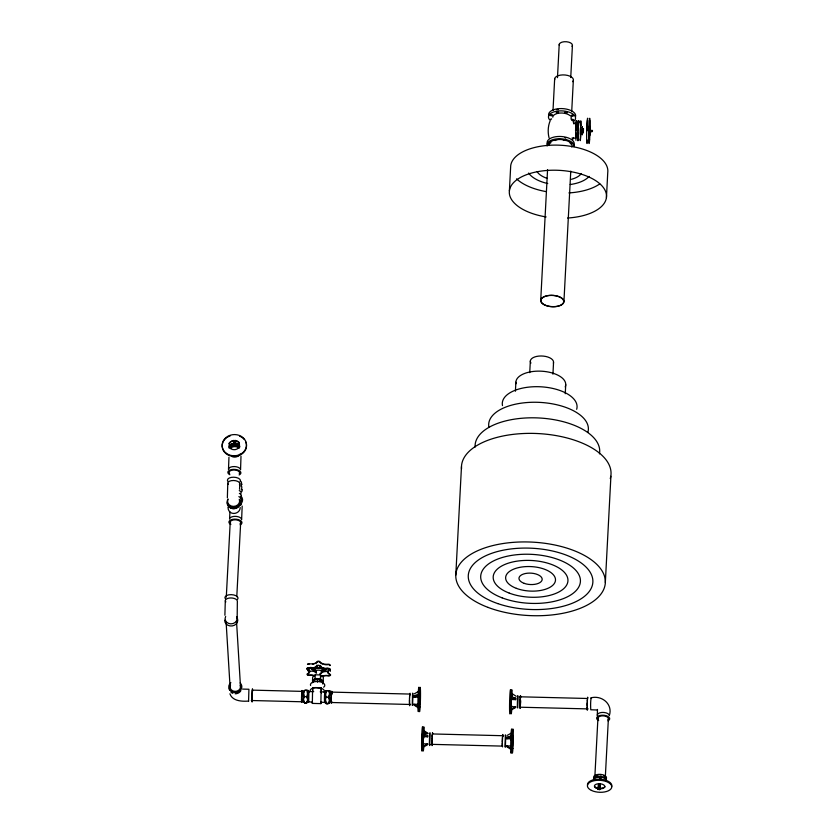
<?xml version="1.0" encoding="UTF-8"?>
<svg xmlns="http://www.w3.org/2000/svg" width="834" height="834" viewBox="0 0 834 834"><rect width="100%" height="100%" fill="white"/><g stroke="black" fill="none" stroke-linecap="round" stroke-linejoin="round"><path stroke-width="1.25" d="M235.563 440.342L235.563 442.739L233.968 442.698L233.979 440.3M251.878 699.361L252.431 688.832L252.587 691.303M331.296 700.57L331.338 698.923M587.115 707.722L587.261 700.466M228.954 457.261L228.495 469.396A6.036 2.961 3 0 1 234.344 466.571A6.036 2.961 3 0 1 240.557 469.698L240.995 456.229M303.42 698.016C301.699 701.665 305.567 705.178 307.996 701.988M307.704 697.985C309.32 701.801 305.817 705.074 303.743 701.884C303.722 701.519 301.835 690.875 305.108 690.281M329.774 702.53L329.607 703.385L326.23 703.323L325.218 698.423M575.627 132.648L575.846 138.173L571.968 138.069M577.368 135.744L577.555 128.509M577.441 132.992L577.67 140.665L578.087 137.683M578.202 133.013L578.421 140.602L578.692 139.226M301.574 697.558L301.533 700.487M242.173 506.082L241.631 519.551A6.036 2.961 3 0 0 236.72 516.465A6.036 2.961 3 0 0 230.007 517.997M409.515 699.987L409.588 705.72L409.859 704.386M423.828 738.09L423.839 735.192M431.97 741.697L432.054 739.883M511.69 740.279L511.701 737.381M519.926 704.553L519.989 701.217M520.009 702.739L520.082 708.473L520.406 705.168M520.552 701.29L520.562 699.966M331.296 699.173L331.359 697.589M303.388 698.183L303.545 693.763M307.652 698.287L307.725 695.066M325.166 698.725L325.25 697.109M329.42 698.829L329.566 694.076L328.669 690.938L329.91 690.948L330.045 691.751M329.482 697.214C331.64 702.259 325.906 708.014 325.229 700.696M578.129 133.346L578.494 123.755M582.132 130.802L582.215 132.96M589.033 126.559L588.814 135.535L589.033 126.559L586.959 126.507L586.823 130.083M589.919 130.875L589.972 126.393L589.502 130.74M301.533 697.714L301.627 694.607M587.115 705.439L587.167 702.885M409.494 698.465L409.442 703.27M431.981 740.06L432.022 738.361M502.235 741.812L502.412 736.985M509.981 701.123L510.001 706.617M520.572 702.812L520.614 701.113M589.701 120.357L589.492 128.916M331.317 697.641L331.359 696.077M303.409 696.567C301.084 692.272 306.86 686.716 308.299 692.189M325.187 697.12L325.239 695.504M575.543 130.719L576.273 120.649L576.544 123.505M577.42 130.761L577.608 125.757M582.069 129.75L582.142 134.931L582.361 132.825M589.888 131.803L589.753 135.369L589.492 131.147M409.546 698.621L409.557 696.817M423.297 736.651L427.696 736.766L427.769 735.38L423.276 733.784L423.13 747.212L427.665 744.689L427.623 743.907L423.213 743.792M432.085 738.517L432.168 735.234M511.263 699.518L515.662 699.622L515.735 698.246L511.242 696.64L511.086 710.068L515.631 707.545L515.579 706.763L511.179 706.659M511.096 740.384L511.138 735.974L506.822 737.35L506.759 738.736L511.159 738.851M520.041 701.373L520.051 699.57M520.51 704.449L520.52 702.655M331.4 696.223L331.494 693.283M307.777 695.347L306.891 690.427L308.132 690.406L307.829 694.117M325.281 695.785L326.542 690.886L329.91 690.948L329.524 695.764M580.714 131.782C580.349 139.956 580.026 126.487 580.735 127.133M582.142 130.219L582.341 126.643L582.466 128.686M583.341 130.625L583.414 130.427M229.934 511.909L229.569 519.123M301.647 694.847L301.772 692.011M227.765 483.324L227.369 497.804M225.295 600.772L224.899 615.252M226.285 597.165L230.226 521.948M239.535 489.266L239.827 483.626M236.783 596.717L240.661 522.793M315.064 671.255A8.006 3.93 3 0 1 313.376 670.588L315.93 671.704L311.197 668.764L310.884 667.273M312.5 682.546L312.604 680.69L317.587 679.366L322.748 680.94L322.925 683.828M321.444 692.918L321.142 687.862L312.614 687.654L312.343 703.406L320.871 703.615L321.153 701.623M316.618 665.271L316.764 667.648L316.805 666.96A4.837 2.377 3 0 0 314.022 669.4L313.98 670.077A4.837 2.377 3 0 1 316.764 667.648L320.464 667.732A4.837 2.377 3 0 1 323.55 670.317L326.636 669.149L326.834 668.17M315.033 678.522L315.231 674.81L320.558 674.946L323.363 677.281L323.165 681.003L320.36 678.657L315.033 678.522L312.51 680.732L312.708 677.02L315.231 674.81M317.441 682.149L317.587 679.366M320.36 678.657L320.558 674.946M321.153 671.797A8.006 3.93 3 0 0 324.676 670.87L321.799 671.85L321.841 671.161L324.697 670.4M321.142 687.862L320.871 703.615M322.602 683.724L322.748 680.94M320.61 665.365L320.464 667.732L320.496 667.054A4.837 2.377 3 0 1 323.592 669.629L321.799 671.85M326.636 669.149L323.592 669.629M409.598 697.297L409.63 695.337M418.376 697.203L413.966 697.088L414.039 695.702L418.355 694.326M418.293 704.334L413.893 704.23L413.935 705.011L418.199 707.753L418.241 705.22M418.845 693.836L418.981 691.209L414.435 693.732M422.452 740.873L422.098 744.105L422.421 733.701M423.766 733.294L423.912 730.667L428.165 733.409L423.703 732.898L423.453 734.139M423.818 734.076L423.912 730.667M432.137 737.193L432.523 732.7L432.637 733.962M455.791 575.147L461.483 466.592M509.397 190.809L510.71 165.705A48.664 23.894 3 0 1 562.22 145.345A48.664 23.894 3 0 1 607.757 172.492L606.443 197.595M515.412 391.25L515.881 382.191M516.131 696.265L511.868 693.523L511.409 696.995M529.736 372.652L530.351 360.955M540.724 300.261L547.573 169.594M520.093 700.049L520.479 695.556L520.625 698.006M553.005 110.442L554.673 78.563M557.477 77.677L559.218 44.369M552.932 374.185L553.547 362.488M570.737 77.572L572.416 45.557M571.728 111.141L573.333 80.533M563.92 301.793A11.624 5.713 3 0 0 547.062 295.726A11.624 5.713 3 0 0 545.978 305.567A11.624 5.713 3 0 0 563.92 301.793L570.769 171.126M565.254 393.731L565.733 384.672M589.315 130.98C589.117 127.852 592.286 130.187 590.826 132.398L589.315 132.356L589.315 130.98L590.816 131.011M597.29 715.238L597.488 709.421M594.871 776.444L597.988 716.979M605.338 582.518L611.03 473.962A74.862 36.748 3 0 0 535.365 433.451A74.862 36.748 3 0 0 461.536 468.896M598.562 784.231L598.114 789.537L598.562 784.231L600.146 784.367L599.698 789.673L600.146 784.367M605.307 777.288L608.361 719.116M331.452 694.92L331.744 691.23L331.901 694.284M325.343 694.555L325.385 692.7M575.898 125.35L575.919 140.258M577.649 126.403L578.15 120.69L578.369 121.983M578.4 126.424L578.9 120.794L579.119 122.077M580.839 135.619L580.308 140.644L580.787 120.847L581.089 125.715M582.174 129.677L582.341 128.822M301.71 693.617L302.023 690.479L302.137 691.438M587.303 701.102L587.657 697.193L587.761 697.995M409.661 696.109L410.057 693.221M511.617 705.46L511.221 707.441M520.155 698.861L520.437 696.817L520.541 697.829M307.892 693.054L307.965 692.241M325.406 693.492L325.646 690.844L326.886 690.854M325.604 701.425L325.343 703.281L326.23 703.323M577.764 124.6L578.223 122.285M301.939 700.935L301.689 702.468L301.606 700.862M241.526 484.69L241.599 484.033L241.078 486.253M409.734 695.129L409.88 694.076M429.875 744.22L429.687 745.544L430 732.638M432.262 735.025L432.533 734.295M432.387 744.282L432.116 745.617L432.043 742.385M502.516 736.776L502.787 736.047M511.315 736.328L511.565 735.088M520.333 706.137L520.124 707.211L519.999 705.241M252.306 700.487C251.753 707.461 251.878 687.748 252.473 690.771M587.407 699.549L587.522 698.621M587.532 708.848L587.261 710.182L587.178 706.919M329.805 691.49L329.711 702.843M331.588 692.877L331.734 691.991L331.89 693.262M331.338 700.143L331.494 703.198L331.661 701.55M324.791 701.592C324.165 702.895 324.426 691.553 325.01 692.356M312.531 702.489L312.343 703.406M325.479 692.679L325.677 692.137M576.002 124.13L576.211 123.098L573.625 123.025M578.629 123.224L578.973 122.306M577.941 138.152L577.701 139.351L577.462 136.859M587.355 140.154L587.105 141.509L589.085 141.572L589.294 133.013M301.856 691.803L302.002 691.24L302.106 692.084M301.856 701.144L301.647 701.457M412.277 705.314L412.569 693.283M429.364 744.689L429.646 733.44M502.548 746.899L502.287 742.958M505.06 746.962L505.352 734.931M517.33 707.545L517.539 695.9M517.737 707.941L518.029 695.921M310.863 667.711L311.197 668.764M240.192 507.447C240.317 513.796 230.632 515.965 228.443 509.72M331.578 702.165L331.359 701.175M306.589 702.864L307.642 699.809L306.568 696.692L307.788 693.586M325.156 700.195L326.209 697.12L325.302 693.992M328.367 703.375L329.42 700.32L328.335 697.172L329.566 694.107M303.534 693.481L304.431 696.64L303.378 699.674L304.462 702.812M303.534 693.45L304.754 690.375M308.695 701.811L308.893 691.313L308.997 692.043M550.211 120.68C547.917 125.986 547.646 132.408 549.074 137.923M572.478 140.018L573.531 137.537M229.923 693.784C232.415 701.29 242.329 701.571 248.678 701.06M252.181 700.383L251.993 699.893M597.811 716.385A6.036 2.961 3 0 1 601.96 712.444A6.036 2.961 3 0 1 609.341 715.541C613.094 704.198 601.919 695.045 591.139 697.787C590.482 701.675 590.545 705.804 590.764 709.765L597.467 710.005M587.407 708.754L587.219 708.264M317.243 661.956L316.472 662.894A6.662 3.273 3 0 1 315.44 663.541M423.078 746.43L427.623 743.907M515.579 706.763L511.044 709.286L511.086 710.068M507.228 735.38L511.763 732.857M413.966 697.088L418.282 695.712M506.759 738.736L511.065 737.36M412.903 693.294L412.611 705.356M409.692 704.449L409.525 703.448M432.231 744.345L432.064 743.344M502.475 746.096L502.318 745.096M505.394 747.003L505.748 735.338M242.6 689.092L248.928 689.249L248.563 701.238M252.858 690.145L302.075 691.376M308.549 691.532L313.73 691.657M320.204 691.824L325.385 691.949M331.859 692.116L409.567 694.055M519.53 696.786L587.115 698.475M414.039 695.702L416.239 695.764M513.536 698.183L515.735 698.246M304.431 696.64L306.568 696.692M326.209 697.12L328.335 697.172M251.243 700.508L304.347 701.832M306.933 701.894L312.114 702.03M321.184 702.259L325.062 702.353M331.546 702.509L410.547 704.48M520.51 707.222L588.095 708.91M432.846 733.962L503.653 735.734M506.822 737.35L509.032 737.412M510.981 749.401L506.718 746.659L506.676 745.877L511.075 745.982M431.241 744.335L502.047 746.096M326.542 690.886L325.719 691.042M309.133 664.208L308.434 664.198A1.439 0.709 3 0 0 308.1 664.26M599.573 778.362L601.147 778.487M308.861 671.172L311.186 671.12A6.662 3.273 3 0 1 315.971 672.173M313.396 670.119L315.106 670.724M511.169 698.027L515.662 699.622M423.213 735.171L427.696 736.766M311.218 668.305L314.022 669.4M238.493 447.014C235.97 444.772 231.602 445.325 229.882 448.275A5.244 4.556 -3.5 0 1 238.92 447.472M506.676 745.877L510.94 748.619M413.893 704.23L418.157 706.971M423.953 731.449L427.154 733.503M319.735 662.019L320.548 662.936A6.662 3.273 3 0 0 323.029 664.208M329.889 691.178L330.014 691.772M587.011 141.519L586.834 140.248M576.211 123.098L576.367 124.068M307.861 701.717L307.704 699.205M573.615 122.775L573.99 124.016M303.951 690.813L304.003 691.105M227.963 507.176L228.339 509.449M241.339 481.729L241.724 484.627M591.139 697.787L591.223 698.517M578.348 139.09L578.191 135.098M586.959 126.507L587.219 130.73M511.868 693.523L511.909 694.305M502.892 735.713L502.766 734.452L502.224 744.918M418.981 691.209L419.022 691.991M312.604 680.69L312.719 682.608M312.614 687.654L312.854 691.511M235.428 440.571L235.563 442.739M233.968 442.698L233.843 440.529A6.088 5.296 -3.5 0 0 228.85 443.636M237.158 618.755L237.356 601.074A6.036 2.961 3 0 0 229.965 597.978A6.036 2.961 3 0 0 225.826 601.919M236.522 621.382L240.546 687.299M226.129 622.414L230.08 687.039M301.564 701.498L301.564 698.85M325.218 699.643L325.177 701.498M303.409 699.361L303.43 700.508M432.033 741.207L431.97 743.167M548.97 145.533A11.624 5.713 3 0 1 561.105 139.539A11.624 5.713 3 0 1 571.759 147.045M587.365 141.79A12.625 0.615 -88.6 0 1 586.667 132.669A12.625 0.615 -88.6 0 1 587.782 118.689M546.124 216.934A48.664 23.894 3 0 1 518.352 178.726A48.664 23.894 3 0 1 598.697 182.813A48.664 23.894 3 0 1 567.589 218.018M599.761 183.918A48.664 23.894 3 0 1 568.903 192.915M546.207 191.622A48.664 23.894 3 0 1 516.548 178.851M581.298 173.555A23.258 11.415 3 0 1 571.446 179.3M547.177 178.393A23.258 11.415 3 0 1 536.981 171.502M571.77 119.47A1.126 0.553 3 0 1 573.354 119.606A1.126 0.553 3 0 1 573.208 120.388A1.126 0.553 3 0 1 571.613 120.242M570.049 143.125A1.126 0.553 3 0 1 571.79 143.385A1.126 0.553 3 0 1 570.956 144.136M549.648 119.804A13.573 6.662 3 0 1 563.377 110.974A13.573 6.662 3 0 1 573.01 121.889M548.751 115.801A13.573 6.662 3 0 1 561.72 108.576A13.573 6.662 3 0 1 575.627 116.468M556.612 109.692A1.126 0.553 3 0 1 558.196 109.629M550.93 119.731A1.126 0.553 3 0 1 551.608 118.855M554.662 79.772A9.424 4.629 3 0 1 565.254 75.008A9.424 4.629 3 0 1 572.697 81.68M552.786 117.198A9.237 4.535 3 0 1 559.614 113.08A9.237 4.535 3 0 1 569.997 115.603M570.925 116.729A9.237 4.535 3 0 1 570.925 119.074M563.409 140.487A1.126 0.553 3 0 1 564.482 139.883A1.126 0.553 3 0 1 565.65 140.539M565.035 137.641A1.126 0.553 3 0 1 565.754 138.1M555.079 140.55A1.126 0.553 3 0 1 555.236 139.768A1.126 0.553 3 0 1 556.831 139.903M549.971 143.615A1.126 0.553 3 0 1 549.074 142.76A1.126 0.553 3 0 1 550.951 142.75M547.292 143.677A13.573 6.662 3 0 1 562.033 136.557A13.573 6.662 3 0 1 573.344 146.013M547.167 145.971A13.573 6.662 3 0 1 560.146 138.757A13.573 6.662 3 0 1 574.042 146.638M589.106 176.391A32.349 15.877 3 0 1 570.227 184.523M547.75 183.543A32.349 15.877 3 0 1 528.641 173.055M559.27 45.224A6.641 3.263 3 0 1 566.484 41.742A6.641 3.263 3 0 1 572.02 46.37M502.485 405.595A37.436 18.379 3 0 1 540.432 386.778A37.436 18.379 3 0 1 576.669 409.296M475.109 447.097A62.383 30.629 3 0 1 539.264 417.99A62.383 30.629 3 0 1 599.448 453.873M488.953 427.456A49.915 24.499 3 0 1 539.556 402.374A49.915 24.499 3 0 1 587.855 432.387M516.017 383.734A24.957 12.249 3 0 1 542.1 371.234A24.957 12.249 3 0 1 565.191 386.945M610.79 476.266A74.862 36.748 3 0 1 610.259 478.539M530.935 363.103A11.624 5.713 3 0 1 541.11 355.982A11.624 5.713 3 0 1 553.38 363.197M422.39 748.505A12.187 0.594 -88.6 0 1 421.629 740.602A12.187 0.594 -88.6 0 1 422.765 727.613M423.808 746.274A12.187 0.594 -88.6 0 1 422.901 747.994A12.187 0.594 -88.6 0 1 423.338 730.021A12.187 0.594 -88.6 0 1 424.172 731.439M512.034 737.36A12.187 0.594 -88.6 0 1 511.805 745.69M511.503 750.725A12.187 0.594 -88.6 0 1 510.721 744.376A12.187 0.594 -88.6 0 1 511.742 729.031M230.622 523.189A5.244 2.575 3 0 1 235.636 519.811A5.244 2.575 3 0 1 240.098 523.742M240.192 454.009A6.036 5.254 -3.5 0 1 232.165 456.657M230.664 448.046A6.036 5.254 -3.5 0 1 239.191 448.254M229.579 473.451A5.254 2.575 3 0 1 234.208 469.99A5.254 2.575 3 0 1 239.275 473.691M229.882 474.744A6.547 3.211 3 0 1 229.6 470.188A6.547 3.211 3 0 1 238.847 470.418A6.547 3.211 3 0 1 239.129 474.973M228.693 447.816A6.547 5.692 -3.5 0 1 239.994 446.805M241.433 485.795A6.036 5.254 -1.1 0 1 241.224 489.819M239.264 490.569A6.036 2.961 3 0 1 240.63 493.853M239.368 493.394A6.547 3.211 3 0 1 240.943 497.001M242.329 489.558A6.547 5.702 -1.1 0 1 241.714 491.716M239.202 505.644A6.036 5.254 -3.5 0 1 229.277 507.103M228.068 505.373A6.036 5.254 -3.5 0 1 227.713 503.35M238.858 496.605A6.036 2.961 3 0 1 240.755 498.742M239.785 499.743A6.547 5.692 -3.5 0 1 233.332 507.479A6.547 5.692 -3.5 0 1 227.703 499.451M245.811 442.02A12.187 10.602 -3.5 0 1 234.333 456.406A12.187 10.602 -3.5 0 1 222.918 442.322M223.324 441.467A12.187 10.602 -3.5 0 1 226.546 437.777M227.39 437.204A12.187 10.602 -3.5 0 1 230.215 435.89M239.525 436.119A12.187 10.602 -3.5 0 1 244.352 439.591M236.939 440.967A6.088 5.296 -3.5 0 1 239.348 442.698M229.027 446.534A6.088 5.296 -3.5 0 1 239.525 445.596M229.569 445.325A6.516 5.661 -3.5 0 1 238.743 444.512M316.701 667.586A1.866 0.917 3 0 1 317.16 667.179M319.662 680.596A4.003 1.96 3 0 1 320.506 680.93M324.134 692.46A7.204 3.534 3 0 0 321.246 688.269L315.836 687.55L312.51 688.248A7.204 3.534 3 0 0 310.258 691.522M310.571 685.485A7.204 3.534 3 0 1 318.953 681.618A7.204 3.534 3 0 1 323.644 687.226M313.845 680.763A4.003 1.96 3 0 1 317.723 678.897A4.003 1.96 3 0 1 321.83 680.961M314.574 671.161A6.662 3.273 3 0 1 315.992 671.714M329.795 665.313A1.439 0.709 3 0 0 328.492 664.218L326.396 664.291A6.662 3.273 3 0 1 320.569 662.477L319.756 661.56A1.439 0.709 3 0 0 317.264 661.498L316.503 662.436A6.662 3.273 3 0 1 310.801 663.895L308.465 663.739A1.439 0.709 3 0 0 307.475 664.218M308.236 670.505A1.439 0.709 3 0 1 307.954 669.639M323.644 671.391A6.662 3.273 3 0 1 326.949 671.047M330.097 670.192A1.439 0.709 3 0 1 330.139 670.901M314.084 664.02A6.662 3.273 3 0 1 312.489 664.302M314.345 675.55A6.662 3.273 3 0 0 310.978 675.05L308.663 675.092A1.439 0.709 3 0 1 307.725 674.028L308.945 673.226A6.662 3.273 3 0 0 308.674 669.942L307.423 669.139A1.439 0.709 3 0 1 308.236 668.128L310.571 668.284A6.662 3.273 3 0 0 316.274 666.825L317.035 665.876A1.439 0.709 3 0 1 319.526 665.939L320.339 666.866A6.662 3.273 3 0 0 326.167 668.67L328.262 668.597A1.439 0.709 3 0 1 329.566 669.692L328.346 670.494A6.662 3.273 3 0 0 328.617 673.778L329.868 674.581A1.439 0.709 3 0 1 328.69 675.613L326.719 675.436A6.662 3.273 3 0 0 321.027 676.906M314.095 675.769A6.13 3.013 3 0 0 309.435 675.384L309.049 675.384A1.97 0.97 3 0 1 307.256 673.882L308.476 673.09A6.13 3.013 3 0 0 308.226 670.067L306.964 669.264A1.97 0.97 3 0 1 308.59 667.846L308.976 667.878A6.13 3.013 3 0 0 316.388 665.97A1.97 0.97 3 0 1 317.983 665.292A1.97 0.97 3 0 1 319.985 665.824L320.798 666.741A6.13 3.013 3 0 0 327.731 668.357A1.97 0.97 3 0 1 329.983 668.868A1.97 0.97 3 0 1 329.743 670.036A6.13 3.013 3 0 0 329.065 673.653L330.327 674.466A1.97 0.97 3 0 1 328.7 675.874L326.73 675.696A6.13 3.013 3 0 0 322.435 676.457M317.462 661.821A1.439 0.709 3 0 1 319.193 661.748M326.928 671.516A6.662 3.273 3 0 0 321.226 672.986L320.464 673.924A1.439 0.709 3 0 1 319.954 674.164M324.645 664.594A6.662 3.273 3 0 0 326.375 664.75L328.46 664.677A1.439 0.709 3 0 1 329.732 665.063M309.748 668.524A6.662 3.273 3 0 1 309.153 669.306M329.889 665.24A1.439 0.709 3 0 1 329.91 665.605M328.096 669.056A6.662 3.273 3 0 1 327.793 668.201M330.076 670.661A1.439 0.709 3 0 1 330.285 671.016M308.205 670.974A1.439 0.709 3 0 1 307.923 670.109M316.586 673.184A3.534 1.731 3 0 1 316.19 670.526A3.534 1.731 3 0 1 321.559 671.005A3.534 1.731 3 0 1 320.089 673.497M315.533 670.473A3.534 1.731 3 0 1 319.099 668.18A3.534 1.731 3 0 1 321.611 671.016M587.49 785.002A12.187 5.984 3 0 1 600.668 779.269A12.187 5.984 3 0 1 611.551 786.942M605.067 786.785A6.088 2.992 3 0 1 599.948 788.203M598.364 788.067A6.088 2.992 3 0 1 594.538 786.608M593.85 779.978A6.088 2.992 3 0 1 600.428 777.121A6.088 2.992 3 0 1 605.87 780.947M593.745 780.447A6.516 3.2 3 0 1 600.49 776.548A6.516 3.2 3 0 1 605.724 781.416M593.86 778.258A6.516 3.2 3 0 1 600.605 774.359A6.516 3.2 3 0 1 605.838 779.227M595.403 776.162A5.244 2.575 3 0 1 596.185 775.641M597.227 775.245A5.244 2.575 3 0 1 598.468 775.015M599.813 774.942A5.244 2.575 3 0 1 601.168 775.057M603.576 775.766A5.244 2.575 3 0 1 604.462 776.308M598.385 719.294A5.244 2.575 3 0 1 603.003 715.843A5.244 2.575 3 0 1 608.049 719.534M598.676 720.597A6.547 3.211 3 0 1 598.395 716.031A6.547 3.211 3 0 1 607.642 716.26A6.547 3.211 3 0 1 607.923 720.826M511.763 709.129A12.187 0.594 -88.6 0 1 510.846 710.359A12.187 0.594 -88.6 0 1 511.367 691.98A12.187 0.594 -88.6 0 1 512.139 696.077M510.001 713.831A12.187 0.594 -88.6 0 1 509.72 698.715A12.187 0.594 -88.6 0 1 510.815 692.032M239.275 499.274A6.036 5.254 -3.5 0 1 233.322 506.405A6.036 5.254 -3.5 0 1 228.13 499.003M228.297 484.471A6.036 2.961 3 0 1 233.614 480.499A6.036 2.961 3 0 1 239.441 484.752M239.858 500.838A6.547 5.692 -3.5 0 1 234.688 508.49A6.547 5.692 -3.5 0 1 227.161 502.704M227.995 481.51A6.547 3.211 3 0 1 233.76 477.204A6.547 3.211 3 0 1 240.077 481.812M236.804 616.733A6.036 5.254 -3.5 0 1 230.851 623.853A6.036 5.254 -3.5 0 1 225.66 616.451M225.514 598.968A6.547 3.211 3 0 1 231.289 594.652A6.547 3.211 3 0 1 237.596 599.271M237.388 618.296A6.547 5.692 -3.5 0 1 232.206 625.938A6.547 5.692 -3.5 0 1 224.69 620.162M240.984 498.367A5.254 4.577 -1.1 0 1 240.797 501.859M241.537 503.872A6.036 5.254 -1.1 0 1 240.14 505.529M240.87 496.074A6.547 5.702 -1.1 0 1 240.453 504.132M230.862 524.492A6.547 3.211 3 0 1 230.768 519.936A6.547 3.211 3 0 1 240.025 520.26A6.547 3.211 3 0 1 240.109 524.815M418.543 710.693A12.187 0.594 -88.6 0 1 417.99 699.58A12.187 0.594 -88.6 0 1 419.095 688.186M419.252 694.722A12.187 0.594 -88.6 0 1 419.137 700.967M240.859 690.677A6.036 5.254 -3.5 0 1 235.125 693.784M232.832 693.325A6.036 5.254 -3.5 0 1 230.935 692.137M229.725 690.406A6.036 5.254 -3.5 0 1 229.371 688.384M240.234 685.183A5.254 4.577 -3.5 0 1 235.052 691.386A5.254 4.577 -3.5 0 1 230.538 684.943M240.129 682.9A6.547 5.692 -3.5 0 1 239.702 690.959A6.547 5.692 -3.5 0 1 230.455 690.729A6.547 5.692 -3.5 0 1 230.882 682.671M583.247 131.418C583.31 137.766 583.644 122.588 583.247 131.418M592.359 131.24C592.401 132.929 592.484 128.592 592.359 131.24M419.575 700.237L419.69 704.709L420.013 694.315L419.575 700.237M512.357 741.885L512.472 746.357L512.795 735.953L512.357 741.885M587.532 120.315L587.303 129.093L587.532 120.315M544.508 304.806A11.415 5.598 3 0 0 563.419 302.752A11.415 5.598 3 0 0 549.043 295.528A11.415 5.598 3 0 0 544.508 304.806M589.607 139.81A12.625 0.615 -88.6 0 0 589.846 118.741A12.625 0.615 -88.6 0 0 588.71 134.337A12.625 0.615 -88.6 0 0 589.607 139.81M565.327 112.986A1.126 0.553 3 0 0 567.11 112.663A1.126 0.553 3 0 0 565.515 112.037A1.126 0.553 3 0 0 565.327 112.986M571.571 116.124A1.126 0.553 3 0 0 573.354 115.801A1.126 0.553 3 0 0 571.759 115.175A1.126 0.553 3 0 0 571.571 116.124M550.888 115.613A1.126 0.553 3 0 0 552.661 115.28A1.126 0.553 3 0 0 551.066 114.665A1.126 0.553 3 0 0 550.888 115.613M556.758 112.778A1.126 0.553 3 0 0 558.54 112.444A1.126 0.553 3 0 0 556.945 111.819A1.126 0.553 3 0 0 556.758 112.778M509.24 593.099A37.436 18.379 3 0 0 567.829 581.84A37.436 18.379 3 0 0 514.63 561.563A37.436 18.379 3 0 0 509.24 593.099M497.804 603.607A62.383 30.629 3 0 0 592.859 582.226A62.383 30.629 3 0 0 501.036 550.659A62.383 30.629 3 0 0 497.804 603.607M502.131 597.853A49.915 24.499 3 0 0 580.255 582.851A49.915 24.499 3 0 0 509.313 555.798A49.915 24.499 3 0 0 502.131 597.853M516.35 588.345A24.957 12.249 3 0 0 555.413 580.839A24.957 12.249 3 0 0 519.947 567.318A24.957 12.249 3 0 0 516.35 588.345M487.973 607.381A74.862 36.748 3 0 0 605.098 584.822A74.862 36.748 3 0 0 498.628 544.3A74.862 36.748 3 0 0 487.973 607.381M524.232 583.373A11.624 5.713 3 0 0 542.163 579.599A11.624 5.713 3 0 0 525.305 573.531A11.624 5.713 3 0 0 524.232 583.373M512.92 748.494A12.187 0.594 -88.6 0 0 513.004 729.062A12.187 0.594 -88.6 0 0 511.972 745.919A12.187 0.594 -88.6 0 0 512.92 748.494M226.473 453.415A12.187 10.602 -3.5 0 0 246.311 446.868A12.187 10.602 -3.5 0 0 230.174 435.265A12.187 10.602 -3.5 0 0 226.473 453.415M230.945 448.723A5.244 4.556 -3.5 0 0 239.473 445.909A5.244 4.556 -3.5 0 0 232.54 440.925A5.244 4.556 -3.5 0 0 230.945 448.723M591.41 790.403A12.187 5.984 3 0 0 611.499 788.036A12.187 5.984 3 0 0 595.893 780.436A12.187 5.984 3 0 0 591.41 790.403M596.081 788.057A5.244 2.575 3 0 0 604.713 787.046A5.244 2.575 3 0 0 598.009 783.783A5.244 2.575 3 0 0 596.081 788.057M420.138 706.846A12.187 0.594 -88.6 0 0 420.221 687.414A12.187 0.594 -88.6 0 0 419.179 704.271A12.187 0.594 -88.6 0 0 420.138 706.846"/></g></svg>
